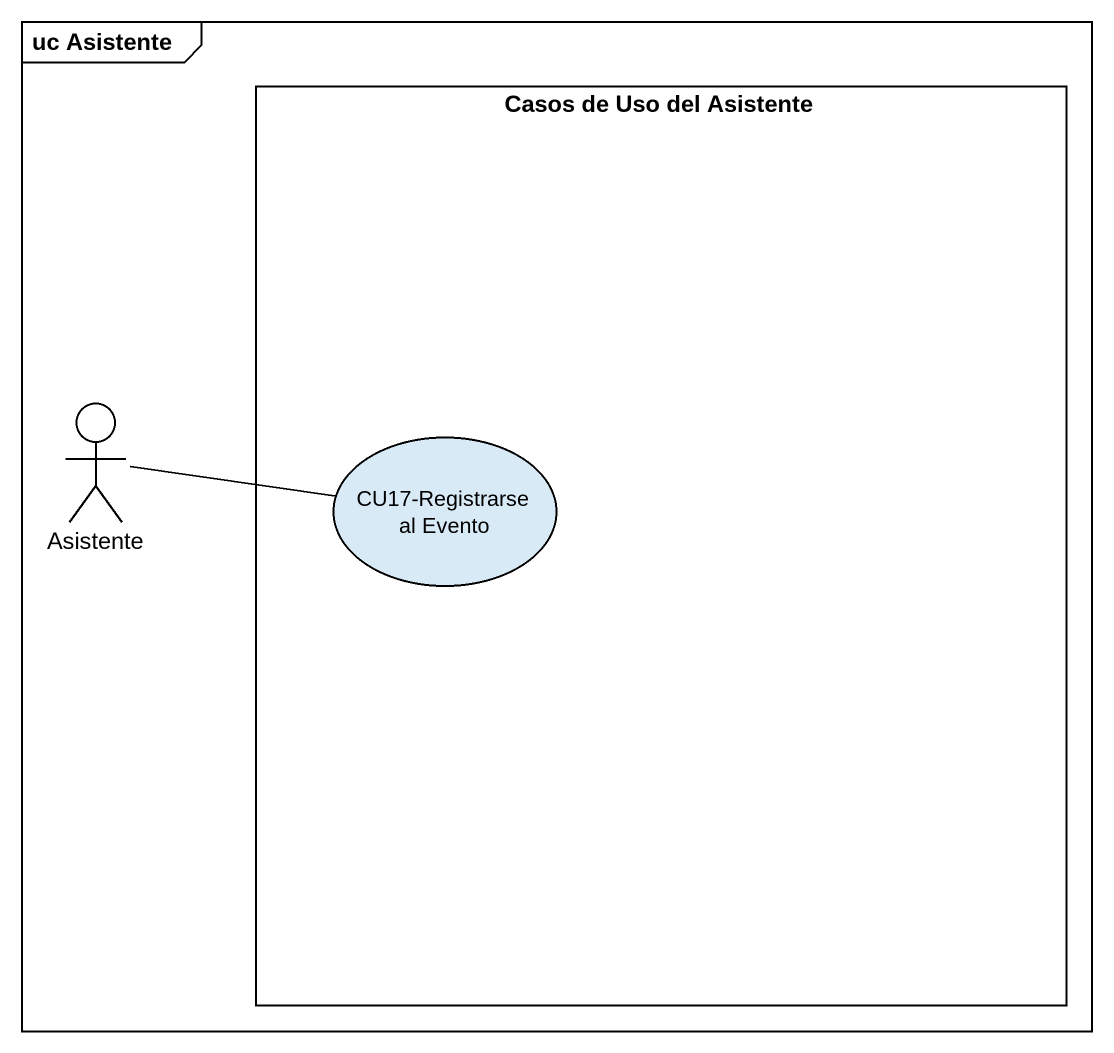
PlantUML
@startuml
mainframe uc Asistente
rectangle "Casos de Uso del Asistente" as Casos_de_Uso_del_Asistente {
  usecase "CU17-Registrarse al Evento" as CU17_Registrarse_al_Evento
}
actor Asistente
Asistente -right- CU17_Registrarse_al_Evento
@enduml
